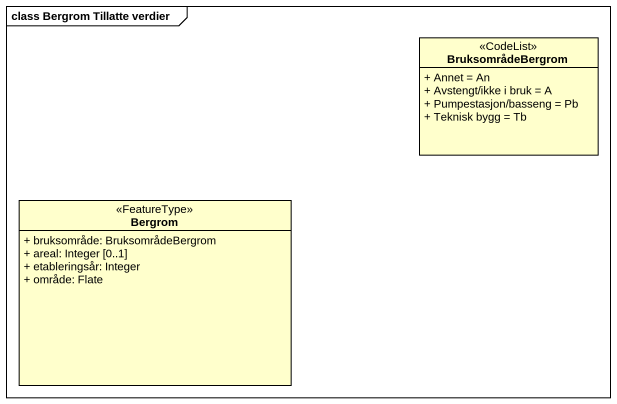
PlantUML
@startuml
mainframe class Bergrom Tillatte verdier
hide circle
hide empty members
skinparam classAttributeIconSize 0
class BruksområdeBergrom <<CodeList>> {
  + Annet = An
  + Avstengt/ikke i bruk = A
  + Pumpestasjon/basseng = Pb
  + Teknisk bygg = Tb
}
class Bergrom <<FeatureType>> {
  + bruksområde: BruksområdeBergrom
  + areal: Integer [0..1]
  + etableringsår: Integer
  + område: Flate
}
@enduml
